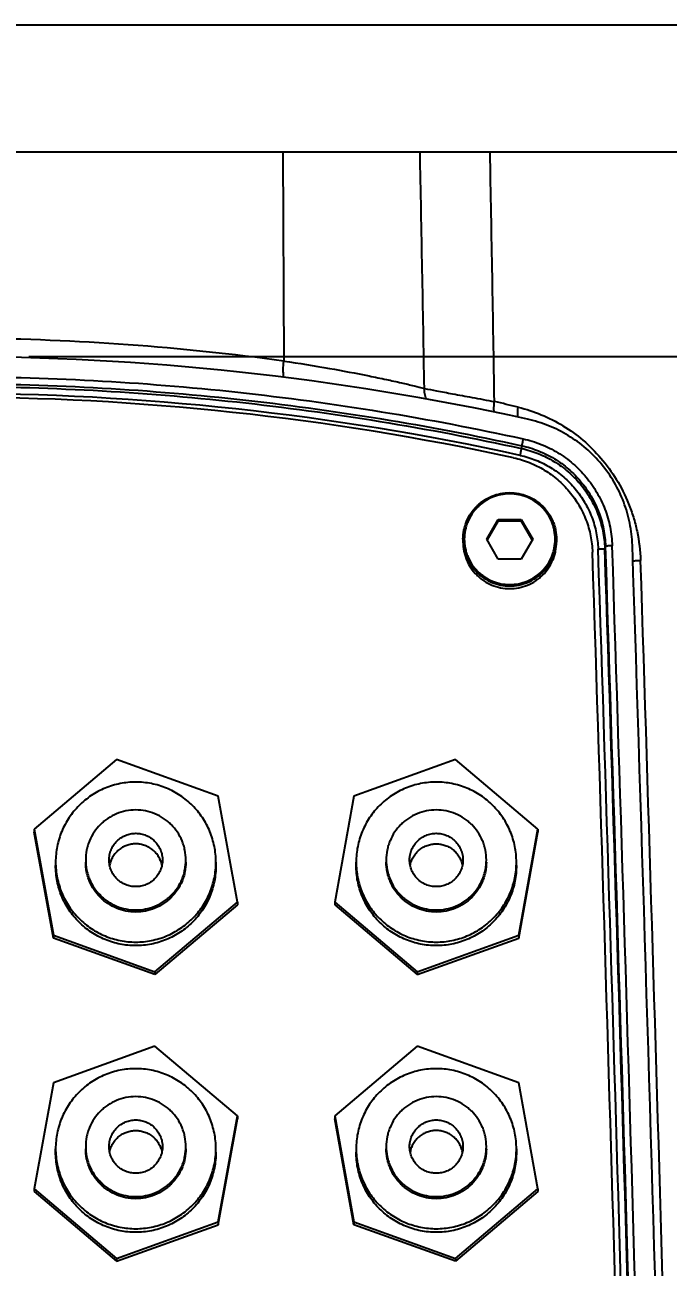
# Model space of a CAD drawing. Header units: millimetres. Extents: x 5828 to 6704, y 123 to 421.
# Drawn here: x 6373.65 to 6376.86, y 238.88 to 245.08 of the extents above; entities that cross this region are included whole.
import ezdxf

# ---------------------------------------------------------------- set-up
doc = ezdxf.new("R2010")
doc.units = ezdxf.units.MM
doc.layers.add('外形图', color=7, linetype='Continuous')
doc.layers.add('尺寸标注', color=7, linetype='Continuous')
doc.styles.add('微软雅黑', font='msyh.ttc', dxfattribs={"height": 1.5})
doc.dimstyles.new('尺寸标注_1_15比例', dxfattribs={"dimtxt": 1.5, "dimasz": 1.25, "dimexe": 0.5, "dimexo": 0.4, "dimgap": 0.5, "dimtad": 1, "dimdec": 1, "dimlfac": 15, "dimdsep": 46, "dimtxsty": '微软雅黑', "dimcen": 0.09, "dimadec": 0, "dimazin": 0, "dimtp": 0.01, "dimtm": 0.01, "dimtfac": 1, "dimtdec": 1, "dimtofl": 0, "dimtmove": 0, "dimatfit": 3, "dimfxl": 1, "dimtolj": 1, "dimarcsym": 0})

# ---------------------------------------------------------------- blocks, each defined once
blk = doc.blocks.new('*D801')
at = {"layer": 'Defpoints', "color": 0}
for p in [(6373.2689, 243.4269), (6383.1143, 243.4269), (6373.2689, 233.8175)]:
    blk.add_point(p, dxfattribs=at)
at = {"layer": '尺寸标注', "color": 0, "lineweight": -2}
for p, q in [((6373.6689, 243.4269), (6383.6143, 243.4269)), ((6383.1143, 235.0675), (6383.1143, 242.1769)), ((6373.6689, 233.8175), (6383.6143, 233.8175))]:
    blk.add_line(p, q, dxfattribs=at)
at = {"layer": '尺寸标注', "color": 0}
for points in [[(6383.3226, 242.1769), (6382.906, 242.1769), (6383.1143, 243.4269)], [(6382.906, 235.0675), (6383.3226, 235.0675), (6383.1143, 233.8175)]]:
    blk.add_solid(points, dxfattribs=at)
at = {"layer": '尺寸标注', "color": 0, "insert": (6381.8353, 238.6222), "char_height": 1.5, "attachment_point": 5, "rotation": 90, "style": '微软雅黑'}
blk.add_mtext('\\A1;\\A1;143.7', dxfattribs=at)

msp = doc.modelspace()

# ---------------------------------------------------------------- linework, layer by layer
at = {"layer": '外形图', "color": 7, "linetype": 'Continuous'}
for p, q in [((6368.545, 245.0831), (6377.9929, 245.0831)), ((6368.4339, 244.4497), (6378.1039, 244.4497)), ((6374.9356, 244.4497), (6374.9413, 243.4043)), ((6376.1289, 242.9815), (6376.1282, 242.9675)), ((6375.9543, 242.5145), (6376.0116, 242.6137)), ((6376.0116, 242.6067), (6375.9563, 242.511)), ((6376.0116, 242.6137), (6376.1263, 242.6137)), ((6376.0116, 242.6137), (6376.0116, 242.6067)), ((6376.0116, 242.6067), (6376.1263, 242.6067)), ((6376.1263, 242.6137), (6376.1836, 242.5145)), ((6376.1263, 242.6137), (6376.1263, 242.6067)), ((6376.1816, 242.511), (6376.1263, 242.6067)), ((6375.8356, 242.5142), (6375.8356, 242.5006)), ((6376.0116, 242.4154), (6375.9543, 242.5145)), ((6376.1836, 242.5145), (6376.1263, 242.4154)), ((6376.3023, 242.5142), (6376.3023, 242.5006)), ((6376.5472, 242.4789), (6376.5436, 242.4683)), ((6376.1263, 242.4154), (6376.0116, 242.4154)), ((6374.1064, 241.4139), (6373.6951, 241.0663)), ((6374.6136, 241.232), (6374.1064, 241.4139)), ((6375.7981, 241.4139), (6375.291, 241.232)), ((6376.2094, 241.0663), (6375.7981, 241.4139)), ((6374.7094, 240.7025), (6374.6136, 241.232)), ((6375.291, 241.232), (6375.1951, 240.7025)), ((6373.6951, 241.0663), (6373.791, 240.5367)), ((6373.6951, 241.0663), (6373.6951, 241.0523)), ((6373.791, 240.5228), (6373.6951, 241.0523)), ((6376.1136, 240.5367), (6376.2094, 241.0663)), ((6376.1136, 240.5228), (6376.2094, 241.0523)), ((6376.2094, 241.0663), (6376.2094, 241.0523)), ((6373.8023, 240.9023), (6373.8023, 240.8844)), ((6374.6023, 240.9023), (6374.6023, 240.8844)), ((6375.3023, 240.8844), (6375.3023, 240.9023)), ((6376.1023, 240.8844), (6376.1023, 240.9023)), ((6374.2981, 240.3548), (6374.7094, 240.7025)), ((6374.7094, 240.7025), (6374.7094, 240.6885)), ((6375.1951, 240.7025), (6375.6064, 240.3548)), ((6375.1951, 240.7025), (6375.1951, 240.6885)), ((6374.7094, 240.6885), (6374.2981, 240.3409)), ((6375.1951, 240.6885), (6375.6064, 240.3409)), ((6373.791, 240.5367), (6374.2981, 240.3548)), ((6373.791, 240.5367), (6373.791, 240.5228)), ((6374.2981, 240.3409), (6373.791, 240.5228)), ((6375.6064, 240.3548), (6376.1136, 240.5367)), ((6375.6064, 240.3409), (6376.1136, 240.5228)), ((6376.1136, 240.5367), (6376.1136, 240.5228)), ((6374.2981, 240.3548), (6374.2981, 240.3409)), ((6375.6064, 240.3548), (6375.6064, 240.3409)), ((6374.2981, 239.9825), (6373.791, 239.8007)), ((6374.7094, 239.6349), (6374.2981, 239.9825)), ((6375.6064, 239.9825), (6375.1951, 239.6349)), ((6376.1136, 239.8007), (6375.6064, 239.9825)), ((6373.791, 239.8007), (6373.6951, 239.2711)), ((6376.2094, 239.2711), (6376.1136, 239.8007)), ((6374.6136, 239.1054), (6374.7094, 239.6349)), ((6374.6136, 239.0914), (6374.7094, 239.6209)), ((6374.7094, 239.6349), (6374.7094, 239.6209)), ((6375.1951, 239.6349), (6375.291, 239.1054)), ((6375.1951, 239.6349), (6375.1951, 239.6209)), ((6375.291, 239.0914), (6375.1951, 239.6209)), ((6373.8023, 239.453), (6373.8023, 239.471)), ((6374.6023, 239.453), (6374.6023, 239.471)), ((6375.3023, 239.471), (6375.3023, 239.453)), ((6376.1023, 239.471), (6376.1023, 239.453)), ((6373.6951, 239.2711), (6374.1064, 238.9235)), ((6373.6951, 239.2711), (6373.6951, 239.2572)), ((6373.6951, 239.2572), (6374.1064, 238.9095)), ((6375.7981, 238.9235), (6376.2094, 239.2711)), ((6376.2094, 239.2572), (6375.7981, 238.9095)), ((6376.2094, 239.2711), (6376.2094, 239.2572)), ((6374.1064, 238.9235), (6374.6136, 239.1054)), ((6374.1064, 238.9095), (6374.6136, 239.0914)), ((6374.6136, 239.1054), (6374.6136, 239.0914)), ((6375.291, 239.1054), (6375.7981, 238.9235)), ((6375.291, 239.1054), (6375.291, 239.0914)), ((6375.7981, 238.9095), (6375.291, 239.0914)), ((6374.1064, 238.9235), (6374.1064, 238.9095)), ((6375.7981, 238.9235), (6375.7981, 238.9095))]:
    msp.add_line(p, q, dxfattribs=at)
for centre, radius, start, end in [((5905.8745, 235.2348), 469.837, 0.979634, 1.123818), ((6003.9233, 237.3572), 372.1151, 0.899929, 1.092121), ((6373.2696, 231.1527), 12.3652, 82.22994, 89.46441), ((6373.2689, 229.9308), 13.3116, 77.6282, 102.3718), ((6373.2689, 229.9413), 13.2824, 77.74418, 102.25588), ((6373.3207, 231.568), 11.9366, 76.47986, 77.06567), ((5377.2166, 209.6195), 999.8045, 1.4275454, 1.8817264), ((5377.2166, 209.6095), 999.8337, 1.4277471, 1.8831596), ((5377.2167, 209.6113), 999.8669, 1.4277471, 1.8831596), ((5377.2167, 209.6218), 999.8704, 1.4275409, 1.8831596), ((5377.2168, 209.6235), 999.9037, 1.4275409, 1.8831596), ((5377.2211, 209.6236), 1000, 1.3690867, 1.8831605), ((5195.1047, 204.3044), 1182.2316, 1.4703776, 1.8470102)]:
    msp.add_arc(centre, radius, start, end, dxfattribs=at)
msp.add_ellipse((6373.2689, 229.9449), major_axis=(0, 13.4821), ratio=1, start_param=-0.215938, end_param=0.215938, dxfattribs=at)
for points, knots in [([(6374.9409, 243.3227), (6374.94, 243.3287), (6374.9389, 243.3415), (6374.9383, 243.3688), (6374.9396, 243.3899), (6374.9413, 243.4043)], [0, 0, 0, 0, 0.223722, 0.469003, 1, 1, 1, 1]), ([(6374.9413, 243.4043), (6375.0172, 243.393), (6375.1596, 243.3699), (6375.33, 243.3379), (6375.4496, 243.313), (6375.5244, 243.2965), (6375.5876, 243.2816), (6375.6258, 243.2721), (6375.6428, 243.2676)], [0, 0, 0, 0, 0.322062, 0.604997, 0.727401, 0.834967, 0.926258, 1, 1, 1, 1]), ([(6370.4018, 243.0157), (6370.637, 243.0673), (6371.1102, 243.1578), (6371.8262, 243.255), (6372.5465, 243.3135), (6373.2689, 243.333), (6373.9914, 243.3135), (6374.9514, 243.2356), (6375.6659, 243.1188), (6376.1361, 243.0157)], [0, 0, 0, 0, 0.125008, 0.250019, 0.375032, 0.500045, 0.625059, 0.750072, 1, 1, 1, 1]), ([(6370.4089, 242.9815), (6370.6435, 243.0329), (6371.1156, 243.1232), (6371.8298, 243.2202), (6372.5483, 243.2785), (6373.2689, 243.2979), (6373.9895, 243.2785), (6374.708, 243.2202), (6375.4223, 243.1232), (6375.8943, 243.0329), (6376.1289, 242.9815)], [0, 0, 0, 0, 0.124997, 0.249996, 0.374998, 0.5, 0.625002, 0.750004, 0.875003, 1, 1, 1, 1]), ([(6370.4097, 242.9675), (6370.6442, 243.019), (6371.1161, 243.1092), (6371.8302, 243.2062), (6372.5485, 243.2645), (6373.2689, 243.2839), (6373.9893, 243.2645), (6374.7076, 243.2062), (6375.4217, 243.1092), (6375.8936, 243.019), (6376.1282, 242.9675)], [0, 0, 0, 0, 0.124997, 0.249996, 0.374998, 0.5, 0.625002, 0.750004, 0.875003, 1, 1, 1, 1]), ([(6375.6529, 243.2137), (6375.6495, 243.2221), (6375.6443, 243.2399), (6375.6427, 243.2584), (6375.6428, 243.2676)], [0, 0, 0, 0, 0.497276, 1, 1, 1, 1]), ([(6375.6428, 243.2676), (6375.6631, 243.2635), (6375.7102, 243.2545), (6375.7896, 243.2397), (6375.8858, 243.2218), (6375.9553, 243.2088), (6375.9925, 243.2017)], [0, 0, 0, 0, 0.174723, 0.403651, 0.681024, 1, 1, 1, 1]), ([(6375.9912, 243.1483), (6375.9903, 243.1569), (6375.9896, 243.1748), (6375.9912, 243.1927), (6375.9925, 243.2017)], [0, 0, 0, 0, 0.487318, 1, 1, 1, 1]), ([(6376.1099, 243.1237), (6376.1095, 243.1277), (6376.1084, 243.1444), (6376.1095, 243.1612), (6376.1113, 243.1738)], [0, 0, 0, 0, 0.241031, 1, 1, 1, 1]), ([(6376.1113, 243.1738), (6376.1506, 243.1643), (6376.2278, 243.1392), (6376.3368, 243.0835), (6376.4373, 243.0106), (6376.5275, 242.9207), (6376.6051, 242.814), (6376.656, 242.7126), (6376.6872, 242.6246), (6376.7115, 242.5308), (6376.7205, 242.4577), (6376.7221, 242.4087)], [0, 0, 0, 0, 0.115312, 0.230968, 0.348245, 0.468535, 0.593258, 0.723578, 0.791028, 0.859827, 1, 1, 1, 1]), ([(6376.681, 242.485), (6376.6798, 242.5217), (6376.6713, 242.5948), (6376.6407, 242.7009), (6376.593, 242.8006), (6376.5296, 242.891), (6376.4522, 242.9698), (6376.3628, 243.0348), (6376.264, 243.0843), (6376.1935, 243.1059), (6376.1576, 243.1138)], [0, 0, 0, 0, 0.124928, 0.249867, 0.374825, 0.499807, 0.624817, 0.749855, 0.874918, 1, 1, 1, 1]), ([(6376.1361, 243.0157), (6376.1352, 243.0116), (6376.1338, 243.0055), (6376.1322, 242.9977), (6376.1311, 242.9927), (6376.1302, 242.9884), (6376.1296, 242.9851), (6376.1292, 242.9831), (6376.129, 242.982), (6376.1289, 242.9816), (6376.1289, 242.9815)], [0, 0, 0, 0, 0.364149, 0.531818, 0.681334, 0.80708, 0.904332, 0.969443, 0.989138, 1, 1, 1, 1]), ([(6376.1361, 243.0157), (6376.1665, 243.009), (6376.2263, 242.9906), (6376.2963, 242.9556), (6376.3483, 242.921), (6376.3971, 242.8823), (6376.4519, 242.8265), (6376.5058, 242.7497), (6376.5463, 242.6651), (6376.5721, 242.575), (6376.5794, 242.5128), (6376.5805, 242.4817)], [0, 0, 0, 0, 0.125069, 0.250119, 0.312688, 0.37525, 0.500247, 0.625216, 0.750159, 0.875085, 1, 1, 1, 1]), ([(6376.121, 242.9333), (6376.1219, 242.9375), (6376.1232, 242.9435), (6376.1249, 242.9513), (6376.126, 242.9563), (6376.1269, 242.9606), (6376.1275, 242.9639), (6376.1279, 242.966), (6376.1281, 242.9671), (6376.1282, 242.9674), (6376.1282, 242.9675)], [0, 0, 0, 0, 0.364149, 0.531818, 0.681334, 0.80708, 0.904332, 0.969443, 0.989138, 1, 1, 1, 1]), ([(6376.121, 242.9333), (6376.1477, 242.9275), (6376.2001, 242.9112), (6376.2737, 242.8746), (6376.3401, 242.8262), (6376.3977, 242.7675), (6376.4449, 242.7002), (6376.4804, 242.6261), (6376.503, 242.5472), (6376.5094, 242.4927), (6376.5103, 242.4655)], [0, 0, 0, 0, 0.125082, 0.250146, 0.375182, 0.500192, 0.625175, 0.750131, 0.875072, 1, 1, 1, 1]), ([(6376.1282, 242.9675), (6376.1566, 242.9613), (6376.2125, 242.944), (6376.2911, 242.9048), (6376.362, 242.8532), (6376.4235, 242.7906), (6376.4738, 242.7188), (6376.5117, 242.6397), (6376.5359, 242.5555), (6376.5427, 242.4974), (6376.5436, 242.4683)], [0, 0, 0, 0, 0.125082, 0.250146, 0.375182, 0.500192, 0.625175, 0.750131, 0.875072, 1, 1, 1, 1]), ([(6376.1289, 242.9815), (6376.1576, 242.9752), (6376.2139, 242.9578), (6376.2929, 242.9184), (6376.3643, 242.8664), (6376.4262, 242.8034), (6376.4769, 242.7311), (6376.515, 242.6515), (6376.5393, 242.5667), (6376.5462, 242.5082), (6376.5472, 242.4789)], [0, 0, 0, 0, 0.125082, 0.250146, 0.375182, 0.500192, 0.625175, 0.750131, 0.875072, 1, 1, 1, 1]), ([(6376.0885, 242.921), (6376.1154, 242.9151), (6376.1684, 242.899), (6376.2427, 242.862), (6376.3098, 242.8133), (6376.3681, 242.7542), (6376.4158, 242.6863), (6376.4516, 242.6116), (6376.4747, 242.5319), (6376.481, 242.477), (6376.4819, 242.4495)], [0, 0, 0, 0, 0.125082, 0.250145, 0.375183, 0.500193, 0.625176, 0.750133, 0.875072, 1, 1, 1, 1]), ([(6375.8356, 242.5142), (6375.8356, 242.5294), (6375.8379, 242.5523), (6375.8453, 242.5819), (6375.8556, 242.6107), (6375.8737, 242.6445), (6375.898, 242.6741), (6375.9207, 242.6946), (6375.9452, 242.7128), (6375.9791, 242.7309), (6376.0231, 242.7442), (6376.0689, 242.7487), (6376.1147, 242.7442), (6376.1588, 242.7309), (6376.1927, 242.7128), (6376.2172, 242.6946), (6376.2398, 242.6741), (6376.2642, 242.6445), (6376.2823, 242.6107), (6376.2926, 242.5819), (6376.3, 242.5523), (6376.3023, 242.5294), (6376.3023, 242.5142)], [0, 0, 0, 0, 0.062441, 0.093702, 0.124964, 0.187423, 0.249896, 0.281177, 0.312461, 0.374964, 0.437479, 0.5, 0.562521, 0.625036, 0.687539, 0.718823, 0.750104, 0.812577, 0.875036, 0.906298, 0.937559, 1, 1, 1, 1]), ([(6376.2956, 242.5145), (6376.2956, 242.5293), (6376.2934, 242.5516), (6376.2862, 242.5804), (6376.2762, 242.6083), (6376.2586, 242.6411), (6376.235, 242.6699), (6376.213, 242.6898), (6376.1891, 242.7075), (6376.1562, 242.725), (6376.1134, 242.738), (6376.0689, 242.7424), (6376.0244, 242.738), (6375.9816, 242.725), (6375.9487, 242.7075), (6375.9249, 242.6898), (6375.9029, 242.6699), (6375.8793, 242.6411), (6375.8617, 242.6083), (6375.8517, 242.5804), (6375.8445, 242.5516), (6375.8423, 242.5293), (6375.8423, 242.5145)], [0, 0, 0, 0, 0.062439, 0.093698, 0.12496, 0.187417, 0.24989, 0.281171, 0.312455, 0.37496, 0.437477, 0.5, 0.562523, 0.62504, 0.687545, 0.718829, 0.75011, 0.812583, 0.87504, 0.906302, 0.937561, 1, 1, 1, 1]), ([(6375.8356, 242.5142), (6375.8356, 242.499), (6375.8379, 242.476), (6375.8453, 242.4464), (6375.8556, 242.4177), (6375.8737, 242.3839), (6375.898, 242.3543), (6375.9207, 242.3338), (6375.9452, 242.3156), (6375.9791, 242.2975), (6376.0231, 242.2842), (6376.0689, 242.2797), (6376.1147, 242.2842), (6376.1588, 242.2975), (6376.1927, 242.3156), (6376.2172, 242.3338), (6376.2398, 242.3543), (6376.2642, 242.3839), (6376.2823, 242.4177), (6376.2926, 242.4464), (6376.3, 242.476), (6376.3023, 242.499), (6376.3023, 242.5142)], [0, 0, 0, 0, 0.062439, 0.093698, 0.12496, 0.187417, 0.24989, 0.281171, 0.312455, 0.37496, 0.437477, 0.5, 0.562523, 0.62504, 0.687545, 0.718829, 0.75011, 0.812583, 0.87504, 0.906302, 0.937561, 1, 1, 1, 1]), ([(6375.8356, 242.5006), (6375.8356, 242.4854), (6375.8379, 242.4624), (6375.8453, 242.4328), (6375.8556, 242.4041), (6375.8737, 242.3703), (6375.898, 242.3407), (6375.9207, 242.3202), (6375.9452, 242.302), (6375.9791, 242.2839), (6376.0231, 242.2706), (6376.0689, 242.2661), (6376.1147, 242.2706), (6376.1588, 242.2839), (6376.1927, 242.302), (6376.2172, 242.3202), (6376.2398, 242.3407), (6376.2642, 242.3703), (6376.2823, 242.4041), (6376.2926, 242.4328), (6376.3, 242.4624), (6376.3023, 242.4854), (6376.3023, 242.5006)], [0, 0, 0, 0, 0.062439, 0.093698, 0.12496, 0.187417, 0.24989, 0.281171, 0.312455, 0.37496, 0.437477, 0.5, 0.562523, 0.62504, 0.687545, 0.718829, 0.75011, 0.812583, 0.87504, 0.906302, 0.937561, 1, 1, 1, 1]), ([(6375.8423, 242.5145), (6375.8423, 242.4997), (6375.8445, 242.4775), (6375.8517, 242.4487), (6375.8617, 242.4208), (6375.8793, 242.388), (6375.9029, 242.3592), (6375.9249, 242.3393), (6375.9487, 242.3216), (6375.9816, 242.3041), (6376.0244, 242.2911), (6376.0689, 242.2867), (6376.1134, 242.2911), (6376.1562, 242.3041), (6376.1891, 242.3216), (6376.213, 242.3393), (6376.235, 242.3592), (6376.2586, 242.388), (6376.2762, 242.4208), (6376.2862, 242.4487), (6376.2934, 242.4775), (6376.2956, 242.4997), (6376.2956, 242.5145)], [0, 0, 0, 0, 0.062439, 0.093698, 0.12496, 0.187417, 0.24989, 0.281171, 0.312455, 0.37496, 0.437477, 0.5, 0.562523, 0.62504, 0.687545, 0.718829, 0.75011, 0.812583, 0.87504, 0.906302, 0.937561, 1, 1, 1, 1]), ([(6376.5103, 242.4655), (6376.5125, 242.4656), (6376.5167, 242.4657), (6376.5228, 242.466), (6376.5284, 242.4664), (6376.5334, 242.4667), (6376.537, 242.4671), (6376.5394, 242.4673), (6376.5409, 242.4675), (6376.542, 242.4677), (6376.5428, 242.4679), (6376.5433, 242.4681), (6376.5436, 242.4682), (6376.5436, 242.4683)], [0, 0, 0, 0, 0.191887, 0.376645, 0.547355, 0.697631, 0.821867, 0.872742, 0.91548, 0.949706, 0.97516, 0.991755, 1, 1, 1, 1]), ([(6376.5805, 242.4817), (6376.5783, 242.4817), (6376.5741, 242.4815), (6376.568, 242.4812), (6376.5624, 242.4809), (6376.5574, 242.4805), (6376.5538, 242.4802), (6376.5514, 242.4799), (6376.5499, 242.4797), (6376.5488, 242.4795), (6376.548, 242.4793), (6376.5475, 242.4792), (6376.5472, 242.479), (6376.5472, 242.4789)], [0, 0, 0, 0, 0.191887, 0.376645, 0.547355, 0.697631, 0.821867, 0.872742, 0.91548, 0.949706, 0.97516, 0.991755, 1, 1, 1, 1]), ([(6376.6836, 242.4066), (6376.6836, 242.4066), (6376.6836, 242.4067), (6376.6837, 242.4067), (6376.6839, 242.4067), (6376.6842, 242.4067), (6376.6846, 242.4068), (6376.6852, 242.4068), (6376.6862, 242.4069), (6376.6876, 242.407), (6376.6893, 242.4071), (6376.6913, 242.4072), (6376.6937, 242.4074), (6376.6963, 242.4075), (6376.7003, 242.4077), (6376.7061, 242.408), (6376.7137, 242.4083), (6376.7192, 242.4085), (6376.7221, 242.4087)], [0, 0, 0, 0, 0.001243, 0.004401, 0.00958, 0.016794, 0.026044, 0.037328, 0.065975, 0.102673, 0.147337, 0.199864, 0.260128, 0.327988, 0.403283, 0.575446, 0.774981, 1, 1, 1, 1]), ([(6374.6023, 240.9023), (6374.6023, 240.9154), (6374.601, 240.9416), (6374.5952, 240.9804), (6374.5857, 241.0185), (6374.568, 241.0677), (6374.537, 241.1257), (6374.4952, 241.1765), (6374.4564, 241.2116), (6374.4144, 241.2428), (6374.3563, 241.2738), (6374.2808, 241.2966), (6374.2023, 241.3044), (6374.1237, 241.2966), (6374.0482, 241.2738), (6373.9902, 241.2428), (6373.9481, 241.2116), (6373.9093, 241.1765), (6373.8675, 241.1257), (6373.8365, 241.0677), (6373.8189, 241.0185), (6373.8093, 240.9804), (6373.8036, 240.9416), (6373.8023, 240.9154), (6373.8023, 240.9023)], [0, 0, 0, 0, 0.031252, 0.062505, 0.09376, 0.125017, 0.187465, 0.249928, 0.281204, 0.312483, 0.374979, 0.437486, 0.5, 0.562514, 0.625021, 0.687517, 0.718796, 0.750072, 0.812535, 0.874983, 0.90624, 0.937495, 0.968748, 1, 1, 1, 1]), ([(6376.1023, 240.9023), (6376.1023, 240.9154), (6376.101, 240.9416), (6376.0952, 240.9804), (6376.0857, 241.0185), (6376.068, 241.0677), (6376.037, 241.1257), (6375.9952, 241.1765), (6375.9564, 241.2116), (6375.9144, 241.2428), (6375.8563, 241.2738), (6375.7808, 241.2966), (6375.7023, 241.3044), (6375.6237, 241.2966), (6375.5482, 241.2738), (6375.4902, 241.2428), (6375.4481, 241.2116), (6375.4093, 241.1765), (6375.3675, 241.1257), (6375.3365, 241.0677), (6375.3189, 241.0185), (6375.3093, 240.9804), (6375.3036, 240.9416), (6375.3023, 240.9154), (6375.3023, 240.9023)], [0, 0, 0, 0, 0.031252, 0.062505, 0.09376, 0.125017, 0.187465, 0.249928, 0.281204, 0.312483, 0.374979, 0.437486, 0.5, 0.562514, 0.625021, 0.687517, 0.718796, 0.750072, 0.812535, 0.874983, 0.90624, 0.937495, 0.968748, 1, 1, 1, 1]), ([(6374.4523, 240.9128), (6374.4523, 240.9291), (6374.4498, 240.9537), (6374.4419, 240.9854), (6374.4309, 241.0162), (6374.4115, 241.0524), (6374.3854, 241.0842), (6374.3611, 241.1061), (6374.3348, 241.1256), (6374.2985, 241.145), (6374.2514, 241.1592), (6374.2023, 241.1641), (6374.1532, 241.1592), (6374.106, 241.145), (6374.0697, 241.1256), (6374.0434, 241.1061), (6374.0192, 241.0842), (6373.9931, 241.0524), (6373.9737, 241.0162), (6373.9626, 240.9854), (6373.9547, 240.9537), (6373.9523, 240.9291), (6373.9523, 240.9128)], [0, 0, 0, 0, 0.062439, 0.093698, 0.12496, 0.187417, 0.24989, 0.281171, 0.312455, 0.37496, 0.437477, 0.5, 0.562523, 0.62504, 0.687545, 0.718829, 0.75011, 0.812583, 0.87504, 0.906302, 0.937561, 1, 1, 1, 1]), ([(6375.9523, 240.9128), (6375.9523, 240.9291), (6375.9498, 240.9537), (6375.9419, 240.9854), (6375.9309, 241.0162), (6375.9115, 241.0524), (6375.8854, 241.0842), (6375.8611, 241.1061), (6375.8348, 241.1256), (6375.7985, 241.145), (6375.7514, 241.1592), (6375.7023, 241.1641), (6375.6532, 241.1592), (6375.606, 241.145), (6375.5697, 241.1256), (6375.5434, 241.1061), (6375.5192, 241.0842), (6375.4931, 241.0524), (6375.4737, 241.0162), (6375.4626, 240.9854), (6375.4547, 240.9537), (6375.4523, 240.9291), (6375.4523, 240.9128)], [0, 0, 0, 0, 0.062439, 0.093698, 0.12496, 0.187417, 0.24989, 0.281171, 0.312455, 0.37496, 0.437477, 0.5, 0.562523, 0.62504, 0.687545, 0.718829, 0.75011, 0.812583, 0.87504, 0.906302, 0.937561, 1, 1, 1, 1]), ([(6374.0689, 240.9128), (6374.0689, 240.9215), (6374.0707, 240.939), (6374.0783, 240.9641), (6374.0907, 240.9873), (6374.1074, 241.0076), (6374.1277, 241.0242), (6374.1509, 241.0366), (6374.1761, 241.0442), (6374.2023, 241.0468), (6374.2284, 241.0442), (6374.2536, 241.0366), (6374.2768, 241.0242), (6374.2972, 241.0076), (6374.3138, 240.9873), (6374.3262, 240.9641), (6374.3339, 240.939), (6374.3356, 240.9215), (6374.3356, 240.9128)], [0, 0, 0, 0, 0.062458, 0.124922, 0.187399, 0.24989, 0.312399, 0.374922, 0.437458, 0.5, 0.562542, 0.625078, 0.687601, 0.75011, 0.812601, 0.875078, 0.937542, 1, 1, 1, 1]), ([(6375.5689, 240.9128), (6375.5689, 240.9215), (6375.5707, 240.939), (6375.5783, 240.9641), (6375.5907, 240.9873), (6375.6074, 241.0076), (6375.6277, 241.0242), (6375.6509, 241.0366), (6375.6761, 241.0442), (6375.7023, 241.0468), (6375.7284, 241.0442), (6375.7536, 241.0366), (6375.7768, 241.0242), (6375.7972, 241.0076), (6375.8138, 240.9873), (6375.8262, 240.9641), (6375.8339, 240.939), (6375.8356, 240.9215), (6375.8356, 240.9128)], [0, 0, 0, 0, 0.062458, 0.124922, 0.187399, 0.24989, 0.312399, 0.374922, 0.437458, 0.5, 0.562542, 0.625078, 0.687601, 0.75011, 0.812601, 0.875078, 0.937542, 1, 1, 1, 1]), ([(6374.3329, 240.8865), (6374.3314, 240.8939), (6374.3271, 240.9086), (6374.317, 240.9291), (6374.3035, 240.9476), (6374.287, 240.9636), (6374.2681, 240.9765), (6374.2473, 240.986), (6374.2251, 240.9918), (6374.2023, 240.9938), (6374.1794, 240.9918), (6374.1573, 240.986), (6374.1364, 240.9765), (6374.1175, 240.9636), (6374.101, 240.9476), (6374.0876, 240.9291), (6374.0774, 240.9086), (6374.0731, 240.8939), (6374.0716, 240.8865)], [0, 0, 0, 0, 0.062458, 0.124926, 0.187406, 0.249901, 0.312411, 0.374933, 0.437464, 0.5, 0.562536, 0.625067, 0.687589, 0.750099, 0.812594, 0.875074, 0.937542, 1, 1, 1, 1]), ([(6375.5716, 240.8865), (6375.5731, 240.8939), (6375.5774, 240.9086), (6375.5876, 240.9291), (6375.601, 240.9476), (6375.6175, 240.9636), (6375.6364, 240.9765), (6375.6573, 240.986), (6375.6794, 240.9918), (6375.7023, 240.9938), (6375.7251, 240.9918), (6375.7473, 240.986), (6375.7681, 240.9765), (6375.787, 240.9636), (6375.8035, 240.9476), (6375.817, 240.9291), (6375.8271, 240.9086), (6375.8314, 240.8939), (6375.8329, 240.8865)], [0, 0, 0, 0, 0.062458, 0.124926, 0.187406, 0.249901, 0.312411, 0.374933, 0.437464, 0.5, 0.562536, 0.625067, 0.687589, 0.750099, 0.812594, 0.875074, 0.937542, 1, 1, 1, 1]), ([(6373.8023, 240.9023), (6373.8023, 240.8893), (6373.8036, 240.8631), (6373.8093, 240.8243), (6373.8189, 240.7862), (6373.8365, 240.7369), (6373.8675, 240.679), (6373.9093, 240.6282), (6373.9481, 240.5931), (6373.9902, 240.5619), (6374.0482, 240.5309), (6374.1237, 240.508), (6374.2023, 240.5003), (6374.2808, 240.508), (6374.3563, 240.5309), (6374.4144, 240.5619), (6374.4564, 240.5931), (6374.4952, 240.6282), (6374.537, 240.679), (6374.568, 240.7369), (6374.5857, 240.7862), (6374.5952, 240.8243), (6374.601, 240.8631), (6374.6023, 240.8893), (6374.6023, 240.9023)], [0, 0, 0, 0, 0.031252, 0.062505, 0.09376, 0.125017, 0.187465, 0.249928, 0.281204, 0.312483, 0.374979, 0.437486, 0.5, 0.562514, 0.625021, 0.687517, 0.718796, 0.750072, 0.812535, 0.874983, 0.90624, 0.937495, 0.968748, 1, 1, 1, 1]), ([(6373.9523, 240.9128), (6373.9523, 240.8965), (6373.9547, 240.8719), (6373.9626, 240.8402), (6373.9737, 240.8094), (6373.9931, 240.7732), (6374.0192, 240.7415), (6374.0434, 240.7195), (6374.0697, 240.7), (6374.106, 240.6807), (6374.1532, 240.6664), (6374.2023, 240.6615), (6374.2514, 240.6664), (6374.2985, 240.6807), (6374.3348, 240.7), (6374.3611, 240.7195), (6374.3854, 240.7415), (6374.4115, 240.7732), (6374.4309, 240.8094), (6374.4419, 240.8402), (6374.4498, 240.8719), (6374.4523, 240.8965), (6374.4523, 240.9128)], [0, 0, 0, 0, 0.062439, 0.093698, 0.12496, 0.187417, 0.24989, 0.281171, 0.312455, 0.37496, 0.437477, 0.5, 0.562523, 0.62504, 0.687545, 0.718829, 0.75011, 0.812583, 0.87504, 0.906302, 0.937561, 1, 1, 1, 1]), ([(6374.4523, 240.9023), (6374.4523, 240.886), (6374.4498, 240.8615), (6374.4419, 240.8298), (6374.4309, 240.799), (6374.4115, 240.7627), (6374.3854, 240.731), (6374.3611, 240.709), (6374.3348, 240.6896), (6374.2985, 240.6702), (6374.2514, 240.6559), (6374.2023, 240.6511), (6374.1532, 240.6559), (6374.106, 240.6702), (6374.0697, 240.6896), (6374.0434, 240.709), (6374.0192, 240.731), (6373.9931, 240.7627), (6373.9737, 240.799), (6373.9626, 240.8298), (6373.9547, 240.8615), (6373.9523, 240.886), (6373.9523, 240.9023)], [0, 0, 0, 0, 0.062439, 0.093698, 0.12496, 0.187417, 0.24989, 0.281171, 0.312455, 0.37496, 0.437477, 0.5, 0.562523, 0.62504, 0.687545, 0.718829, 0.75011, 0.812583, 0.87504, 0.906302, 0.937561, 1, 1, 1, 1]), ([(6374.3356, 240.9128), (6374.3356, 240.9041), (6374.3339, 240.8867), (6374.3262, 240.8615), (6374.3138, 240.8384), (6374.2972, 240.8181), (6374.2768, 240.8014), (6374.2536, 240.789), (6374.2284, 240.7814), (6374.2023, 240.7788), (6374.1761, 240.7814), (6374.1509, 240.789), (6374.1277, 240.8014), (6374.1074, 240.8181), (6374.0907, 240.8384), (6374.0783, 240.8615), (6374.0707, 240.8867), (6374.0689, 240.9041), (6374.0689, 240.9128)], [0, 0, 0, 0, 0.062458, 0.124922, 0.187399, 0.24989, 0.312399, 0.374922, 0.437458, 0.5, 0.562542, 0.625078, 0.687601, 0.75011, 0.812601, 0.875078, 0.937542, 1, 1, 1, 1]), ([(6375.3023, 240.9023), (6375.3023, 240.8893), (6375.3036, 240.8631), (6375.3093, 240.8243), (6375.3189, 240.7862), (6375.3365, 240.7369), (6375.3675, 240.679), (6375.4093, 240.6282), (6375.4481, 240.5931), (6375.4902, 240.5619), (6375.5482, 240.5309), (6375.6237, 240.508), (6375.7023, 240.5003), (6375.7808, 240.508), (6375.8563, 240.5309), (6375.9144, 240.5619), (6375.9564, 240.5931), (6375.9952, 240.6282), (6376.037, 240.679), (6376.068, 240.7369), (6376.0857, 240.7862), (6376.0952, 240.8243), (6376.101, 240.8631), (6376.1023, 240.8893), (6376.1023, 240.9023)], [0, 0, 0, 0, 0.031252, 0.062505, 0.09376, 0.125017, 0.187465, 0.249928, 0.281204, 0.312483, 0.374979, 0.437486, 0.5, 0.562514, 0.625021, 0.687517, 0.718796, 0.750072, 0.812535, 0.874983, 0.90624, 0.937495, 0.968748, 1, 1, 1, 1]), ([(6375.4523, 240.9128), (6375.4523, 240.8965), (6375.4547, 240.8719), (6375.4626, 240.8402), (6375.4737, 240.8094), (6375.4931, 240.7732), (6375.5192, 240.7415), (6375.5434, 240.7195), (6375.5697, 240.7), (6375.606, 240.6807), (6375.6532, 240.6664), (6375.7023, 240.6615), (6375.7514, 240.6664), (6375.7985, 240.6807), (6375.8348, 240.7), (6375.8611, 240.7195), (6375.8854, 240.7415), (6375.9115, 240.7732), (6375.9309, 240.8094), (6375.9419, 240.8402), (6375.9498, 240.8719), (6375.9523, 240.8965), (6375.9523, 240.9128)], [0, 0, 0, 0, 0.062439, 0.093698, 0.12496, 0.187417, 0.24989, 0.281171, 0.312455, 0.37496, 0.437477, 0.5, 0.562523, 0.62504, 0.687545, 0.718829, 0.75011, 0.812583, 0.87504, 0.906302, 0.937561, 1, 1, 1, 1]), ([(6375.9523, 240.9023), (6375.9523, 240.886), (6375.9498, 240.8615), (6375.9419, 240.8298), (6375.9309, 240.799), (6375.9115, 240.7627), (6375.8854, 240.731), (6375.8611, 240.709), (6375.8348, 240.6896), (6375.7985, 240.6702), (6375.7514, 240.6559), (6375.7023, 240.6511), (6375.6532, 240.6559), (6375.606, 240.6702), (6375.5697, 240.6896), (6375.5434, 240.709), (6375.5192, 240.731), (6375.4931, 240.7627), (6375.4737, 240.799), (6375.4626, 240.8298), (6375.4547, 240.8615), (6375.4523, 240.886), (6375.4523, 240.9023)], [0, 0, 0, 0, 0.062439, 0.093698, 0.12496, 0.187417, 0.24989, 0.281171, 0.312455, 0.37496, 0.437477, 0.5, 0.562523, 0.62504, 0.687545, 0.718829, 0.75011, 0.812583, 0.87504, 0.906302, 0.937561, 1, 1, 1, 1]), ([(6375.8356, 240.9128), (6375.8356, 240.9041), (6375.8339, 240.8867), (6375.8262, 240.8615), (6375.8138, 240.8384), (6375.7972, 240.8181), (6375.7768, 240.8014), (6375.7536, 240.789), (6375.7284, 240.7814), (6375.7023, 240.7788), (6375.6761, 240.7814), (6375.6509, 240.789), (6375.6277, 240.8014), (6375.6074, 240.8181), (6375.5907, 240.8384), (6375.5783, 240.8615), (6375.5707, 240.8867), (6375.5689, 240.9041), (6375.5689, 240.9128)], [0, 0, 0, 0, 0.062458, 0.124922, 0.187399, 0.24989, 0.312399, 0.374922, 0.437458, 0.5, 0.562542, 0.625078, 0.687601, 0.75011, 0.812601, 0.875078, 0.937542, 1, 1, 1, 1]), ([(6374.6023, 240.8844), (6374.6023, 240.8713), (6374.601, 240.8452), (6374.5952, 240.8063), (6374.5857, 240.7682), (6374.568, 240.719), (6374.537, 240.661), (6374.4952, 240.6102), (6374.4564, 240.5751), (6374.4144, 240.5439), (6374.3563, 240.5129), (6374.2808, 240.4901), (6374.2023, 240.4823), (6374.1237, 240.4901), (6374.0482, 240.5129), (6373.9902, 240.5439), (6373.9481, 240.5751), (6373.9093, 240.6102), (6373.8675, 240.661), (6373.8365, 240.719), (6373.8189, 240.7682), (6373.8093, 240.8063), (6373.8036, 240.8452), (6373.8023, 240.8713), (6373.8023, 240.8844)], [0, 0, 0, 0, 0.031252, 0.062505, 0.09376, 0.125017, 0.187465, 0.249928, 0.281204, 0.312483, 0.374979, 0.437486, 0.5, 0.562514, 0.625021, 0.687517, 0.718796, 0.750072, 0.812535, 0.874983, 0.90624, 0.937495, 0.968748, 1, 1, 1, 1]), ([(6376.1023, 240.8844), (6376.1023, 240.8713), (6376.101, 240.8452), (6376.0952, 240.8063), (6376.0857, 240.7682), (6376.068, 240.719), (6376.037, 240.661), (6375.9952, 240.6102), (6375.9564, 240.5751), (6375.9144, 240.5439), (6375.8563, 240.5129), (6375.7808, 240.4901), (6375.7023, 240.4823), (6375.6237, 240.4901), (6375.5482, 240.5129), (6375.4902, 240.5439), (6375.4481, 240.5751), (6375.4093, 240.6102), (6375.3675, 240.661), (6375.3365, 240.719), (6375.3189, 240.7682), (6375.3093, 240.8063), (6375.3036, 240.8452), (6375.3023, 240.8713), (6375.3023, 240.8844)], [0, 0, 0, 0, 0.031252, 0.062505, 0.09376, 0.125017, 0.187465, 0.249928, 0.281204, 0.312483, 0.374979, 0.437486, 0.5, 0.562514, 0.625021, 0.687517, 0.718796, 0.750072, 0.812535, 0.874983, 0.90624, 0.937495, 0.968748, 1, 1, 1, 1]), ([(6374.6023, 239.471), (6374.6023, 239.484), (6374.601, 239.5102), (6374.5952, 239.549), (6374.5857, 239.5871), (6374.568, 239.6364), (6374.537, 239.6943), (6374.4952, 239.7451), (6374.4564, 239.7803), (6374.4144, 239.8114), (6374.3563, 239.8424), (6374.2808, 239.8653), (6374.2023, 239.873), (6374.1237, 239.8653), (6374.0482, 239.8424), (6373.9902, 239.8114), (6373.9481, 239.7803), (6373.9093, 239.7451), (6373.8675, 239.6943), (6373.8365, 239.6364), (6373.8189, 239.5871), (6373.8093, 239.549), (6373.8036, 239.5102), (6373.8023, 239.484), (6373.8023, 239.471)], [0, 0, 0, 0, 0.031252, 0.062505, 0.09376, 0.125017, 0.187465, 0.249928, 0.281204, 0.312483, 0.374979, 0.437486, 0.5, 0.562514, 0.625021, 0.687517, 0.718796, 0.750072, 0.812535, 0.874983, 0.90624, 0.937495, 0.968748, 1, 1, 1, 1]), ([(6376.1023, 239.471), (6376.1023, 239.484), (6376.101, 239.5102), (6376.0952, 239.549), (6376.0857, 239.5871), (6376.068, 239.6364), (6376.037, 239.6943), (6375.9952, 239.7451), (6375.9564, 239.7803), (6375.9144, 239.8114), (6375.8563, 239.8424), (6375.7808, 239.8653), (6375.7023, 239.873), (6375.6237, 239.8653), (6375.5482, 239.8424), (6375.4902, 239.8114), (6375.4481, 239.7803), (6375.4093, 239.7451), (6375.3675, 239.6943), (6375.3365, 239.6364), (6375.3189, 239.5871), (6375.3093, 239.549), (6375.3036, 239.5102), (6375.3023, 239.484), (6375.3023, 239.471)], [0, 0, 0, 0, 0.031252, 0.062505, 0.09376, 0.125017, 0.187465, 0.249928, 0.281204, 0.312483, 0.374979, 0.437486, 0.5, 0.562514, 0.625021, 0.687517, 0.718796, 0.750072, 0.812535, 0.874983, 0.90624, 0.937495, 0.968748, 1, 1, 1, 1]), ([(6374.4523, 239.4814), (6374.4523, 239.4978), (6374.4498, 239.5223), (6374.4419, 239.554), (6374.4309, 239.5848), (6374.4115, 239.621), (6374.3854, 239.6528), (6374.3611, 239.6747), (6374.3348, 239.6942), (6374.2985, 239.7136), (6374.2514, 239.7279), (6374.2023, 239.7327), (6374.1532, 239.7279), (6374.106, 239.7136), (6374.0697, 239.6942), (6374.0434, 239.6747), (6374.0192, 239.6528), (6373.9931, 239.621), (6373.9737, 239.5848), (6373.9626, 239.554), (6373.9547, 239.5223), (6373.9523, 239.4978), (6373.9523, 239.4814)], [0, 0, 0, 0, 0.062439, 0.093698, 0.12496, 0.187417, 0.24989, 0.281171, 0.312455, 0.37496, 0.437477, 0.5, 0.562523, 0.62504, 0.687545, 0.718829, 0.75011, 0.812583, 0.87504, 0.906302, 0.937561, 1, 1, 1, 1]), ([(6375.9523, 239.4814), (6375.9523, 239.4978), (6375.9498, 239.5223), (6375.9419, 239.554), (6375.9309, 239.5848), (6375.9115, 239.621), (6375.8854, 239.6528), (6375.8611, 239.6747), (6375.8348, 239.6942), (6375.7985, 239.7136), (6375.7514, 239.7279), (6375.7023, 239.7327), (6375.6532, 239.7279), (6375.606, 239.7136), (6375.5697, 239.6942), (6375.5434, 239.6747), (6375.5192, 239.6528), (6375.4931, 239.621), (6375.4737, 239.5848), (6375.4626, 239.554), (6375.4547, 239.5223), (6375.4523, 239.4978), (6375.4523, 239.4814)], [0, 0, 0, 0, 0.062439, 0.093698, 0.12496, 0.187417, 0.24989, 0.281171, 0.312455, 0.37496, 0.437477, 0.5, 0.562523, 0.62504, 0.687545, 0.718829, 0.75011, 0.812583, 0.87504, 0.906302, 0.937561, 1, 1, 1, 1]), ([(6374.0689, 239.4814), (6374.0689, 239.4901), (6374.0707, 239.5076), (6374.0783, 239.5327), (6374.0907, 239.5559), (6374.1074, 239.5762), (6374.1277, 239.5929), (6374.1509, 239.6053), (6374.1761, 239.6129), (6374.2023, 239.6155), (6374.2284, 239.6129), (6374.2536, 239.6053), (6374.2768, 239.5929), (6374.2972, 239.5762), (6374.3138, 239.5559), (6374.3262, 239.5327), (6374.3339, 239.5076), (6374.3356, 239.4901), (6374.3356, 239.4814)], [0, 0, 0, 0, 0.062458, 0.124922, 0.187399, 0.24989, 0.312399, 0.374922, 0.437458, 0.5, 0.562542, 0.625078, 0.687601, 0.75011, 0.812601, 0.875078, 0.937542, 1, 1, 1, 1]), ([(6375.5689, 239.4814), (6375.5689, 239.4901), (6375.5707, 239.5076), (6375.5783, 239.5327), (6375.5907, 239.5559), (6375.6074, 239.5762), (6375.6277, 239.5929), (6375.6509, 239.6053), (6375.6761, 239.6129), (6375.7023, 239.6155), (6375.7284, 239.6129), (6375.7536, 239.6053), (6375.7768, 239.5929), (6375.7972, 239.5762), (6375.8138, 239.5559), (6375.8262, 239.5327), (6375.8339, 239.5076), (6375.8356, 239.4901), (6375.8356, 239.4814)], [0, 0, 0, 0, 0.062458, 0.124922, 0.187399, 0.24989, 0.312399, 0.374922, 0.437458, 0.5, 0.562542, 0.625078, 0.687601, 0.75011, 0.812601, 0.875078, 0.937542, 1, 1, 1, 1]), ([(6374.0716, 239.4551), (6374.0731, 239.4626), (6374.0774, 239.4772), (6374.0876, 239.4977), (6374.101, 239.5163), (6374.1175, 239.5322), (6374.1364, 239.5451), (6374.1573, 239.5546), (6374.1794, 239.5604), (6374.2023, 239.5624), (6374.2251, 239.5604), (6374.2473, 239.5546), (6374.2681, 239.5451), (6374.287, 239.5322), (6374.3035, 239.5163), (6374.317, 239.4977), (6374.3271, 239.4772), (6374.3314, 239.4626), (6374.3329, 239.4551)], [0, 0, 0, 0, 0.062458, 0.124926, 0.187406, 0.249901, 0.312411, 0.374933, 0.437464, 0.5, 0.562536, 0.625067, 0.687589, 0.750099, 0.812594, 0.875074, 0.937542, 1, 1, 1, 1]), ([(6375.8329, 239.4551), (6375.8314, 239.4626), (6375.8271, 239.4772), (6375.817, 239.4977), (6375.8035, 239.5163), (6375.787, 239.5322), (6375.7681, 239.5451), (6375.7473, 239.5546), (6375.7251, 239.5604), (6375.7023, 239.5624), (6375.6794, 239.5604), (6375.6573, 239.5546), (6375.6364, 239.5451), (6375.6175, 239.5322), (6375.601, 239.5163), (6375.5876, 239.4977), (6375.5774, 239.4772), (6375.5731, 239.4626), (6375.5716, 239.4551)], [0, 0, 0, 0, 0.062458, 0.124926, 0.187406, 0.249901, 0.312411, 0.374933, 0.437464, 0.5, 0.562536, 0.625067, 0.687589, 0.750099, 0.812594, 0.875074, 0.937542, 1, 1, 1, 1]), ([(6373.8023, 239.471), (6373.8023, 239.4579), (6373.8036, 239.4318), (6373.8093, 239.3929), (6373.8189, 239.3548), (6373.8365, 239.3056), (6373.8675, 239.2476), (6373.9093, 239.1968), (6373.9481, 239.1617), (6373.9902, 239.1305), (6374.0482, 239.0995), (6374.1237, 239.0767), (6374.2023, 239.0689), (6374.2808, 239.0767), (6374.3563, 239.0995), (6374.4144, 239.1305), (6374.4564, 239.1617), (6374.4952, 239.1968), (6374.537, 239.2476), (6374.568, 239.3056), (6374.5857, 239.3548), (6374.5952, 239.3929), (6374.601, 239.4318), (6374.6023, 239.4579), (6374.6023, 239.471)], [0, 0, 0, 0, 0.031252, 0.062505, 0.09376, 0.125017, 0.187465, 0.249928, 0.281204, 0.312483, 0.374979, 0.437486, 0.5, 0.562514, 0.625021, 0.687517, 0.718796, 0.750072, 0.812535, 0.874983, 0.90624, 0.937495, 0.968748, 1, 1, 1, 1]), ([(6373.9523, 239.4814), (6373.9523, 239.4651), (6373.9547, 239.4406), (6373.9626, 239.4089), (6373.9737, 239.3781), (6373.9931, 239.3418), (6374.0192, 239.3101), (6374.0434, 239.2881), (6374.0697, 239.2687), (6374.106, 239.2493), (6374.1532, 239.235), (6374.2023, 239.2302), (6374.2514, 239.235), (6374.2985, 239.2493), (6374.3348, 239.2687), (6374.3611, 239.2881), (6374.3854, 239.3101), (6374.4115, 239.3418), (6374.4309, 239.3781), (6374.4419, 239.4089), (6374.4498, 239.4406), (6374.4523, 239.4651), (6374.4523, 239.4814)], [0, 0, 0, 0, 0.062439, 0.093698, 0.12496, 0.187417, 0.24989, 0.281171, 0.312455, 0.37496, 0.437477, 0.5, 0.562523, 0.62504, 0.687545, 0.718829, 0.75011, 0.812583, 0.87504, 0.906302, 0.937561, 1, 1, 1, 1]), ([(6374.4523, 239.471), (6374.4523, 239.4547), (6374.4498, 239.4301), (6374.4419, 239.3984), (6374.4309, 239.3676), (6374.4115, 239.3314), (6374.3854, 239.2996), (6374.3611, 239.2777), (6374.3348, 239.2582), (6374.2985, 239.2388), (6374.2514, 239.2245), (6374.2023, 239.2197), (6374.1532, 239.2245), (6374.106, 239.2388), (6374.0697, 239.2582), (6374.0434, 239.2777), (6374.0192, 239.2996), (6373.9931, 239.3314), (6373.9737, 239.3676), (6373.9626, 239.3984), (6373.9547, 239.4301), (6373.9523, 239.4547), (6373.9523, 239.471)], [0, 0, 0, 0, 0.062439, 0.093698, 0.12496, 0.187417, 0.24989, 0.281171, 0.312455, 0.37496, 0.437477, 0.5, 0.562523, 0.62504, 0.687545, 0.718829, 0.75011, 0.812583, 0.87504, 0.906302, 0.937561, 1, 1, 1, 1]), ([(6374.3356, 239.4814), (6374.3356, 239.4727), (6374.3339, 239.4553), (6374.3262, 239.4302), (6374.3138, 239.407), (6374.2972, 239.3867), (6374.2768, 239.37), (6374.2536, 239.3576), (6374.2284, 239.35), (6374.2023, 239.3474), (6374.1761, 239.35), (6374.1509, 239.3576), (6374.1277, 239.37), (6374.1074, 239.3867), (6374.0907, 239.407), (6374.0783, 239.4302), (6374.0707, 239.4553), (6374.0689, 239.4727), (6374.0689, 239.4814)], [0, 0, 0, 0, 0.062458, 0.124922, 0.187399, 0.24989, 0.312399, 0.374922, 0.437458, 0.5, 0.562542, 0.625078, 0.687601, 0.75011, 0.812601, 0.875078, 0.937542, 1, 1, 1, 1]), ([(6375.3023, 239.471), (6375.3023, 239.4579), (6375.3036, 239.4318), (6375.3093, 239.3929), (6375.3189, 239.3548), (6375.3365, 239.3056), (6375.3675, 239.2476), (6375.4093, 239.1968), (6375.4481, 239.1617), (6375.4902, 239.1305), (6375.5482, 239.0995), (6375.6237, 239.0767), (6375.7023, 239.0689), (6375.7808, 239.0767), (6375.8563, 239.0995), (6375.9144, 239.1305), (6375.9564, 239.1617), (6375.9952, 239.1968), (6376.037, 239.2476), (6376.068, 239.3056), (6376.0857, 239.3548), (6376.0952, 239.3929), (6376.101, 239.4318), (6376.1023, 239.4579), (6376.1023, 239.471)], [0, 0, 0, 0, 0.031252, 0.062505, 0.09376, 0.125017, 0.187465, 0.249928, 0.281204, 0.312483, 0.374979, 0.437486, 0.5, 0.562514, 0.625021, 0.687517, 0.718796, 0.750072, 0.812535, 0.874983, 0.90624, 0.937495, 0.968748, 1, 1, 1, 1]), ([(6375.4523, 239.4814), (6375.4523, 239.4651), (6375.4547, 239.4406), (6375.4626, 239.4089), (6375.4737, 239.3781), (6375.4931, 239.3418), (6375.5192, 239.3101), (6375.5434, 239.2881), (6375.5697, 239.2687), (6375.606, 239.2493), (6375.6532, 239.235), (6375.7023, 239.2302), (6375.7514, 239.235), (6375.7985, 239.2493), (6375.8348, 239.2687), (6375.8611, 239.2881), (6375.8854, 239.3101), (6375.9115, 239.3418), (6375.9309, 239.3781), (6375.9419, 239.4089), (6375.9498, 239.4406), (6375.9523, 239.4651), (6375.9523, 239.4814)], [0, 0, 0, 0, 0.062439, 0.093698, 0.12496, 0.187417, 0.24989, 0.281171, 0.312455, 0.37496, 0.437477, 0.5, 0.562523, 0.62504, 0.687545, 0.718829, 0.75011, 0.812583, 0.87504, 0.906302, 0.937561, 1, 1, 1, 1]), ([(6375.9523, 239.471), (6375.9523, 239.4547), (6375.9498, 239.4301), (6375.9419, 239.3984), (6375.9309, 239.3676), (6375.9115, 239.3314), (6375.8854, 239.2996), (6375.8611, 239.2777), (6375.8348, 239.2582), (6375.7985, 239.2388), (6375.7514, 239.2245), (6375.7023, 239.2197), (6375.6532, 239.2245), (6375.606, 239.2388), (6375.5697, 239.2582), (6375.5434, 239.2777), (6375.5192, 239.2996), (6375.4931, 239.3314), (6375.4737, 239.3676), (6375.4626, 239.3984), (6375.4547, 239.4301), (6375.4523, 239.4547), (6375.4523, 239.471)], [0, 0, 0, 0, 0.062439, 0.093698, 0.12496, 0.187417, 0.24989, 0.281171, 0.312455, 0.37496, 0.437477, 0.5, 0.562523, 0.62504, 0.687545, 0.718829, 0.75011, 0.812583, 0.87504, 0.906302, 0.937561, 1, 1, 1, 1]), ([(6375.8356, 239.4814), (6375.8356, 239.4727), (6375.8339, 239.4553), (6375.8262, 239.4302), (6375.8138, 239.407), (6375.7972, 239.3867), (6375.7768, 239.37), (6375.7536, 239.3576), (6375.7284, 239.35), (6375.7023, 239.3474), (6375.6761, 239.35), (6375.6509, 239.3576), (6375.6277, 239.37), (6375.6074, 239.3867), (6375.5907, 239.407), (6375.5783, 239.4302), (6375.5707, 239.4553), (6375.5689, 239.4727), (6375.5689, 239.4814)], [0, 0, 0, 0, 0.062458, 0.124922, 0.187399, 0.24989, 0.312399, 0.374922, 0.437458, 0.5, 0.562542, 0.625078, 0.687601, 0.75011, 0.812601, 0.875078, 0.937542, 1, 1, 1, 1]), ([(6374.6023, 239.453), (6374.6023, 239.4399), (6374.601, 239.4138), (6374.5952, 239.375), (6374.5857, 239.3369), (6374.568, 239.2876), (6374.537, 239.2296), (6374.4952, 239.1789), (6374.4564, 239.1437), (6374.4144, 239.1126), (6374.3563, 239.0816), (6374.2808, 239.0587), (6374.2023, 239.051), (6374.1237, 239.0587), (6374.0482, 239.0816), (6373.9902, 239.1126), (6373.9481, 239.1437), (6373.9093, 239.1789), (6373.8675, 239.2296), (6373.8365, 239.2876), (6373.8189, 239.3369), (6373.8093, 239.375), (6373.8036, 239.4138), (6373.8023, 239.4399), (6373.8023, 239.453)], [0, 0, 0, 0, 0.031252, 0.062505, 0.09376, 0.125017, 0.187465, 0.249928, 0.281204, 0.312483, 0.374979, 0.437486, 0.5, 0.562514, 0.625021, 0.687517, 0.718796, 0.750072, 0.812535, 0.874983, 0.90624, 0.937495, 0.968748, 1, 1, 1, 1]), ([(6376.1023, 239.453), (6376.1023, 239.4399), (6376.101, 239.4138), (6376.0952, 239.375), (6376.0857, 239.3369), (6376.068, 239.2876), (6376.037, 239.2296), (6375.9952, 239.1789), (6375.9564, 239.1437), (6375.9144, 239.1126), (6375.8563, 239.0816), (6375.7808, 239.0587), (6375.7023, 239.051), (6375.6237, 239.0587), (6375.5482, 239.0816), (6375.4902, 239.1126), (6375.4481, 239.1437), (6375.4093, 239.1789), (6375.3675, 239.2296), (6375.3365, 239.2876), (6375.3189, 239.3369), (6375.3093, 239.375), (6375.3036, 239.4138), (6375.3023, 239.4399), (6375.3023, 239.453)], [0, 0, 0, 0, 0.031252, 0.062505, 0.09376, 0.125017, 0.187465, 0.249928, 0.281204, 0.312483, 0.374979, 0.437486, 0.5, 0.562514, 0.625021, 0.687517, 0.718796, 0.750072, 0.812535, 0.874983, 0.90624, 0.937495, 0.968748, 1, 1, 1, 1])]:
    msp.add_open_spline(points, degree=3, knots=knots, dxfattribs=at)

# ---------------------------------------------------------------- dimensions: what is measured, and where the dimension line sits
at = {"layer": '尺寸标注'}
dim = msp.add_linear_dim(base=(6383.1143, 243.4269), p1=(6373.2689, 233.8175), p2=(6373.2689, 243.4269), angle=90, text='\\A1;143.7', dimstyle='尺寸标注_1_15比例', override={"dimtxsty": '微软雅黑'}, dxfattribs=at)
dim.commit()
dim.dimension.update_dxf_attribs({"geometry": '*D801', "text_midpoint": (6381.8353, 238.6222)})

doc.saveas('drawing.dxf')
